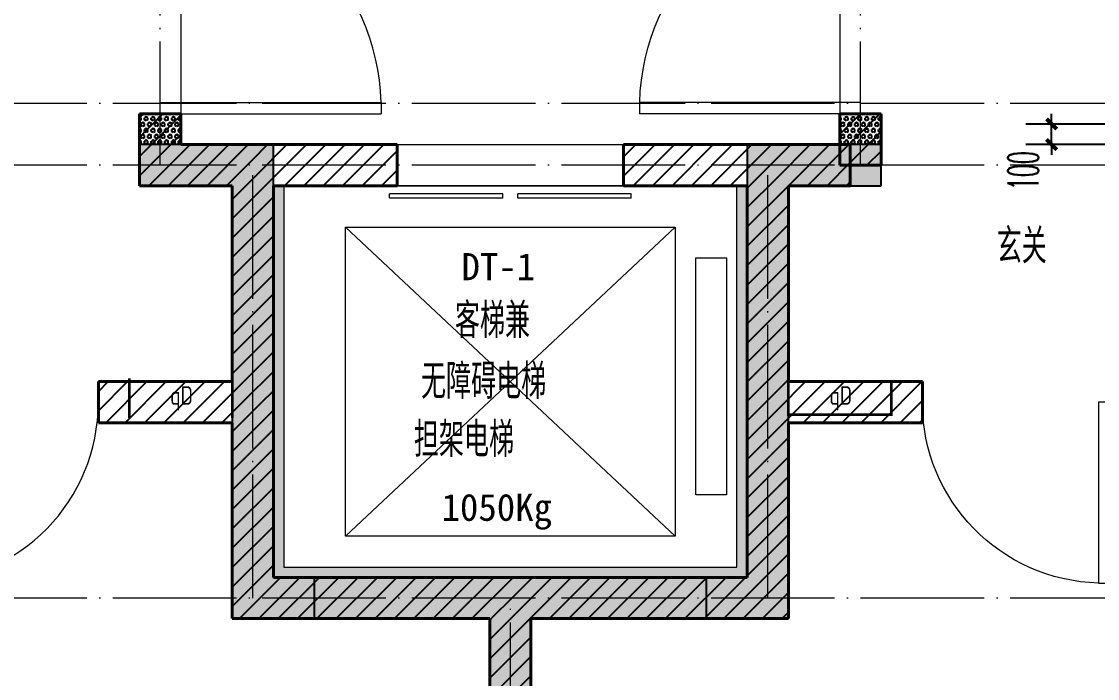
# Model space of a CAD drawing. Extents: x 27938 to 1042331, y -235042 to 1535213.
# Drawn here: x 692244 to 697467, y 138192 to 141380 of the extents above; entities that cross this region are included whole.
import ezdxf

# ---------------------------------------------------------------- set-up
doc = ezdxf.new("R2010")
doc.units = 0
doc.header["$LTSCALE"] = 1000
doc.header["$MEASUREMENT"] = 0
doc.linetypes.add('DOTE', pattern=[2.4200000000000004, 2, -0.2, 0.02, -0.2])
for name, color, linetype in [('$RECOVER_210609100354-5', 7, 'Continuous'), ('3.5方案汇报，与郭总、侯月琴确定户型_t8$0$2020.03.04 -1安徽标准化洋房户型(UA）_t8_t8$0$看线', 154, 'Continuous'), ('COLUMN', 9, 'Continuous'), ('PUB_TEXT', 4, 'Continuous'), ('TWT_DIM', 3, 'Continuous'), ('保温', 6, 'Continuous')]:
    doc.layers.add(name, color=color, linetype=linetype)
for name, color, linetype, lineweight in [('3.5方案汇报，与郭总、侯月琴确定户型_t8$0$STAIR', 2, 'Continuous', 18), ('DOTE', 19, 'DOTE', 9), ('EQUIP-消防', 3, 'Continuous', 20), ('PUB_HATCH', 8, 'Continuous', 9), ('WALL', 9, 'Continuous', 40), ('WINDOW', 8, 'Continuous', 15), ('填充', 251, 'Continuous', 5)]:
    doc.layers.add(name, color=color, linetype=linetype, lineweight=lineweight)
doc.styles.add('_TCH_DIM_T3', font='SIMPLEX.shx', dxfattribs={"width": 0.4941176470588236, "bigfont": 'GBCBIG.shx'})
doc.styles.get("Standard").update_dxf_attribs({"font": 'gbenor.shx', "bigfont": 'gbcbig.shx'})
doc.styles.add('房间名称', font='TSSDENG', dxfattribs={"width": 0.8, "bigfont": 'HZTXT'})
doc.styles.add('黑体', font='simhei.ttf')
doc.dimstyles.new('_TWT_ARCH&&50', dxfattribs={"dimtxt": 148.75, "dimasz": 50, "dimexe": 125, "dimexo": 150, "dimgap": 63.12500000000001, "dimtad": 1, "dimdec": 0, "dimzin": 0, "dimdsep": 46, "dimtxsty": '_TCH_DIM_T3', "dimblk": 'ARCHTICK', "dimcen": 0.09, "dimclrt": 7, "dimazin": 2, "dimtfac": 1, "dimtdec": 0, "dimtix": 1, "dimtmove": 2, "dimatfit": 3, "dimfxl": 1, "dimtolj": 1, "dimtzin": 0, "dimarcsym": 0})
pattern_1 = [(90, (0, 0), (-16.49778, 1.010197673501861e-15), [9.525, -19.05]), (210, (0, 0), (8.248889999999996, -14.28749658604684), [9.525, -19.05]), (150, (5.83238038093927e-16, 9.525), (-8.248890000000003, -14.28749658604684), [9.525, -19.05])]
pattern_2 = [(45, (0, 47.75), (-47.02260094890541, 47.02260094890542), [])]

# ---------------------------------------------------------------- blocks, each defined once
blk = doc.blocks.new('GFDGDGRDGRDG')
at = {"layer": 'DOTE', "linetype": 'DOTE', "ltscale": 0.3}
for p, q in [((586093.6727573578, 368458.3321396253), (586093.6727573579, 370358.3317887947)), ((589493.6727573576, 368458.3321396253), (589493.6727573575, 370358.3317887947)), ((626393.6739016925, 368758.3321396255), (573593.6739016977, 368758.3321396253)), ((626393.6739016925, 368458.3321396253), (573593.6739016977, 368458.3321396253)), ((586543.6727573578, 366358.3321396253), (586543.6727573579, 368458.3321396253)), ((589043.6727573577, 366358.3321396253), (589043.6727573577, 368458.3321396253)), ((626393.6739016924, 366358.3321396253), (573593.6739016977, 366358.3321396253)), ((587793.6727573577, 360558.3317887957), (587793.6727573578, 366358.3321396254))]:
    blk.add_line(p, q, dxfattribs=at)
blk = doc.blocks.new('HFHFHFHFTF')
at = {"layer": 'PUB_HATCH'}
for points in [[(547366.5747184816, 370823.7207051624), (546716.5799266086, 370823.7204600016), (546716.5799266086, 370623.7204600016), (547166.5747184816, 370623.7207051624), (547166.5747172923, 368523.7246104958), (547566.5747172923, 368523.7246104958), (547566.5747172923, 368723.7246104958), (547366.5747174243, 368723.7246104958)], [(549666.5803951984, 370823.7207051624), (549666.5803962557, 368723.7246104958), (549466.5803963877, 368723.7246104958), (549466.5803963877, 368523.7246104958), (549866.5803963877, 368523.7246104958), (549866.5803951984, 370623.7207051624), (550316.5751870715, 370623.7204600016), (550316.5751870715, 370823.7204600016)]]:
    blk.add_hatch(color=256, dxfattribs=at).paths.add_polyline_path(points)
at = {"layer": 'COLUMN', "color": 8}
for p, q in [((547366.5747184816, 370823.7207051624), (546716.5799266086, 370823.7204600016)), ((546716.5799266086, 370823.7204600016), (546716.5799266086, 370623.7204600016)), ((547366.5747174243, 368723.7246104958), (547366.5747184816, 370823.7207051624)), ((549666.5803951984, 370823.7207051624), (549666.5803962557, 368723.7246104958)), ((550316.5751870715, 370823.7204600016), (549666.5803951984, 370823.7207051624)), ((550316.5751870715, 370623.7204600016), (550316.5751870715, 370823.7204600016)), ((546716.5799266086, 370623.7204600016), (547166.5747184816, 370623.7207051624)), ((547166.5747184816, 370623.7207051624), (547166.5747172923, 368523.7246104958)), ((549866.5803963877, 368523.7246104958), (549866.5803951984, 370623.7207051624)), ((549866.5803951984, 370623.7207051624), (550316.5751870715, 370623.7204600016)), ((547566.5747172923, 368723.7246104958), (547366.5747174243, 368723.7246104958)), ((547566.5747172923, 368523.7246104958), (547566.5747172923, 368723.7246104958)), ((549666.5803962557, 368723.7246104958), (549466.5803963877, 368723.7246104958)), ((549466.5803963877, 368723.7246104958), (549466.5803963877, 368523.7246104958)), ((547166.5747172923, 368523.7246104958), (547566.5747172923, 368523.7246104958)), ((549466.5803963877, 368523.7246104958), (549866.5803963877, 368523.7246104958))]:
    blk.add_line(p, q, dxfattribs=at)
blk = doc.blocks.new('VDVDVDCZSCCS')
at = {"layer": '保温', "linetype": 'Continuous', "ltscale": 10}
h = blk.add_hatch(dxfattribs=at)
h.set_pattern_fill('HEX', color=251, scale=10, angle=90, style=0)
h.set_pattern_definition(pattern_1)
h.paths.add_polyline_path([(546716.6777758279, 370823.7204600016), (546916.6777595185, 370823.7204599889), (546916.5739644961, 370973.7260572037), (546716.5739808055, 370973.7262538486)])
h = blk.add_hatch(dxfattribs=at)
h.set_pattern_fill('HEX', color=251, scale=10, angle=90, style=0)
h.set_pattern_definition(pattern_1)
h.paths.add_polyline_path([(550316.4239572502, 370823.7662111802), (550116.4239736242, 370823.7611273452), (550116.5239556374, 370973.76672715), (550316.5239392584, 370973.7720076172)])
h = blk.add_hatch(dxfattribs=at)
h.set_pattern_fill('HEX', color=251, scale=10, angle=90, style=0)
h.set_pattern_definition(pattern_1)
h.paths.add_polyline_path([(549466.5778929805, 368523.7248067016), (549466.5778515742, 368723.7248036918), (547566.5772535016, 368723.7248037361), (547566.577294908, 368523.7248067458)])
h = blk.add_hatch(dxfattribs=at)
h.set_pattern_fill('HEX', color=251, scale=10, angle=90, style=0)
h.set_pattern_definition(pattern_1)
h.paths.add_polyline_path([(548416.6765335839, 364923.7247940315), (548616.6765172745, 364923.7247940188), (548616.6764863663, 368523.7247068925), (548416.6765026756, 368523.7249035374)])
blk = doc.blocks.new('GDGRDGDRGDFD')
at = {"layer": 'EQUIP-消防', "color": 0, "const_width": 12.82051282052028}
blk.add_lwpolyline([(136866.5605577994, 335507.811971089), (136366.5605577994, 335507.8119710906), (136366.5605577991, 335347.8119710904), (136866.5605577991, 335347.8119710888)], close=True, dxfattribs=at)
at = {"layer": 'PUB_TEXT', "color": 0, "style": '房间名称', "width": 0.8}
blk.add_text('qD', height=90, dxfattribs=at).set_placement((136565.0499633249, 335395.5346836653))
blk = doc.blocks.new('HGFHGGGDFGRD')
at = {"color": 8}
blk.add_blockref('GDGRDGDRGDFD', (556400.014160394, 34165.91269551835), dxfattribs=at)
at = {"color": 8, "rotation": 359.9985591725983}
blk.add_blockref('GDGRDGDRGDFD', (559591.5669072001, 34169.39107311015), dxfattribs=at)
blk = doc.blocks.new('_ArchTick')
at = {"color": 0, "linetype": 'ByBlock', "const_width": 0.4}
blk.add_lwpolyline([(-0.5, -0.5), (0.5, 0.5)], dxfattribs=at)
blk = doc.blocks.new('*D297')
at = {"layer": 'Defpoints', "color": 0}
for p in [(697244.0077533446, 140882.3646367802), (697716.57755684, 140882.3322346717), (697716.5707002878, 140782.3325857268)]:
    blk.add_point(p, dxfattribs=at)
at = {"layer": 'TWT_DIM', "color": 0, "lineweight": -2}
for p, q in [((697244.0077533446, 140882.3646367802), (697244.0111816326, 140932.3646366626)), ((697566.5775571926, 140882.3425195359), (697119.0077536384, 140882.3732075003)), ((697244.0008967925, 140782.3649878353), (697244.0077533446, 140882.3646367802)), ((697566.5707006404, 140782.342870591), (697119.0008970863, 140782.3735585555)), ((697244.0008967925, 140782.3649878353), (697243.9974685044, 140732.3649879528))]:
    blk.add_line(p, q, dxfattribs=at)
at = {"layer": 'TWT_DIM', "color": 0, "lineweight": -2, "xscale": 50, "yscale": 50, "zscale": 50}
for p, rotation in [((697244.0077533446, 140882.3646367802), 269.9960714712458), ((697244.0008967925, 140782.3649878353), 89.99607147124578)]:
    blk.add_blockref('_ArchTick', p, dxfattribs=dict(at, rotation=rotation))
at = {"layer": 'TWT_DIM', "color": 7, "insert": (697106.4922155692, 140655.758062295), "char_height": 148.75, "attachment_point": 5, "rotation": 89.99607147124583, "style": '_TCH_DIM_T3'}
blk.add_mtext('\\A1;100', dxfattribs=at)
blk = doc.blocks.new('$DorLib2D$00000001')
for p, q in [((0.45, 0.9750000000000001), (0.5000000000000002, 0.9750000000000001)), ((0.45, 0), (0.45, 0.9750000000000001)), ((0.5, 0), (0.5, 0.9750000000000001)), ((0.5, 0), (0.45, 0))]:
    blk.add_line(p, q)
at = {"lineweight": 13}
blk.add_arc((0.475, 0), 0.975, 91.4692835813538, 180, dxfattribs=at)
blk = doc.blocks.new('$DORLIB2D$00000127')
at = {"color": 0}
for points in [[(-0.5333333333328483, 0.7948983154366971), (-0.5333333333328483, 0.690405644187237)], [(-0.03333333333284827, 0.7948983154366971), (-0.5333333333328483, 0.7948983154366971)], [(-0.03333333333284827, 0.7948983154366971), (-0.03333333333284827, 0.690405644187237)], [(0.5333333333328483, 0.7948983154366971), (0.03333333333284827, 0.7948983154366971)], [(0.03333333333284827, 0.7948983154366971), (0.03333333333284827, 0.690405644187237)], [(0.5333333333328483, 0.7948983154366971), (0.5333333333328483, 0.690405644187237)], [(-0.03333333333284827, 0.690405644187237), (-0.5333333333328483, 0.690405644187237)], [(0.5333333333328483, 0.690405644187237), (0.03333333333284827, 0.690405644187237)], [(0.5, 0.4999999999999858), (-0.5, 0.4999999999999858)]]:
    blk.add_lwpolyline(points, dxfattribs=at)

msp = doc.modelspace()

# ---------------------------------------------------------------- hatches: boundary and pattern name
at = {"layer": '$RECOVER_210609100354-5'}
h = msp.add_hatch(dxfattribs=at)
h.set_pattern_fill('普通砖', color=256, scale=50, style=0)
h.set_pattern_definition(pattern_2)
h.paths.add_polyline_path([(693016.5790929452, 140782.3335888177), (693016.5789703277, 140932.3336778883), (692816.5789703326, 140932.3335144039), (692816.579256435, 140582.3335888219)])
h = msp.add_hatch(dxfattribs=at)
h.set_pattern_fill('普通砖', color=256, scale=50, style=0)
h.set_pattern_definition(pattern_2)
h.paths.add_polyline_path([(696416.5759389845, 140682.3321532349), (696416.5761433343, 140932.3335144089), (696216.5761433464, 140932.3336778932), (696216.5759389845, 140682.3323167192)])
h = msp.add_hatch(dxfattribs=at)
h.set_pattern_fill('普通砖', color=256, scale=50, style=0)
h.set_pattern_definition(pattern_2)
h.paths.add_polyline_path([(693016.5790929452, 140782.3335888177), (692816.579256435, 140582.3335888219), (693266.5784109314, 140582.333588822), (693366.5784327886, 140649.000255483), (693366.5784615091, 140782.333588813)])
h = msp.add_hatch(dxfattribs=at)
h.set_pattern_fill('普通砖', color=256, scale=50, style=0)
h.set_pattern_definition(pattern_2)
h.paths.add_polyline_path([(693466.5784259253, 140582.333588814), (694066.5750149154, 140582.3335888147), (694066.5750149154, 140782.3335888128), (693366.5784615091, 140782.333588813), (693366.5784327886, 140649.0002554829)])
h = msp.add_hatch(dxfattribs=at)
h.set_pattern_fill('普通砖', color=256, scale=50, style=0)
h.set_pattern_definition(pattern_2)
h.paths.add_polyline_path([(695866.5806807624, 140782.3335888132), (695166.5750149156, 140782.3335888129), (695166.5750149156, 140582.3335888148), (695766.5806068152, 140582.3335888142), (695866.5806314572, 140649.0002554887)])
h = msp.add_hatch(dxfattribs=at)
h.set_pattern_fill('普通砖', color=256, scale=50, style=0)
h.set_pattern_definition(pattern_2)
h.paths.add_polyline_path([(695866.5806314615, 140649.0002554887), (695966.5806068069, 140582.3335888388), (696266.5797168681, 140582.3335888642), (696266.5797168426, 140782.3335888642), (695866.5806807496, 140782.3335888132)])
h = msp.add_hatch(dxfattribs=at)
h.set_pattern_fill('普通砖', color=256, scale=50, style=0)
h.set_pattern_definition(pattern_2)
h.paths.add_polyline_path([(693333.2446302652, 139532.3325713685), (693466.5779735944, 139532.3325426505), (693466.5784259253, 140582.333588814), (693366.5784327886, 140649.000255483), (693266.5784109314, 140582.333588822), (693266.5780016761, 139632.3325857266)])
h = msp.add_hatch(dxfattribs=at)
h.set_pattern_fill('普通砖', color=256, scale=50, style=0)
h.set_pattern_definition(pattern_2)
h.paths.add_polyline_path([(695866.5806314572, 140649.0002554887), (695766.5806068152, 140582.3335888142), (695766.5798302676, 139532.3326596844), (695899.9131635991, 139532.3326103796), (695966.5799042238, 139632.3325857263), (695966.5806068069, 140582.3335888388)])
h = msp.add_hatch(dxfattribs=at)
h.set_pattern_fill('普通砖', color=256, scale=50, style=0)
h.set_pattern_definition(pattern_2)
h.paths.add_polyline_path([(693266.5780016761, 139632.3325857266), (692616.579456471, 139632.3325857144), (692616.5794564731, 139432.3325857252), (693266.5779155252, 139432.3325857283), (693333.2446302652, 139532.3325713685)])
h = msp.add_hatch(dxfattribs=at)
h.set_pattern_fill('普通砖', color=256, scale=50, style=0)
h.set_pattern_definition(pattern_2)
h.paths.add_polyline_path([(695966.579756306, 139432.332585728), (696616.5756571857, 139432.3325857226), (696616.575657188, 139632.3325857195), (695966.5799042238, 139632.3325857263), (695899.9131635991, 139532.3326103796)])
h = msp.add_hatch(dxfattribs=at)
h.set_pattern_fill('普通砖', color=256, scale=50, style=0)
h.set_pattern_definition(pattern_2)
h.paths.add_polyline_path([(693266.5775062701, 138482.3322459097), (693466.5776074124, 138682.3322458989), (693466.5779735944, 139532.3325426505), (693333.2446302652, 139532.3325713685), (693266.5779155252, 139432.3325857283)])
h = msp.add_hatch(dxfattribs=at)
h.set_pattern_fill('普通砖', color=256, scale=50, style=0)
h.set_pattern_definition(pattern_2)
h.paths.add_polyline_path([(695899.9131635991, 139532.3326103796), (695766.5798302676, 139532.3326596844), (695766.5792016453, 138682.3325585383), (695966.579053724, 138482.3326129172), (695966.579756306, 139432.332585728)])
h = msp.add_hatch(dxfattribs=at)
h.set_pattern_fill('普通砖', color=256, scale=50, style=0)
h.set_pattern_definition(pattern_2)
h.paths.add_polyline_path([(694616.5775679586, 138548.9989215895), (694616.577556844, 138682.3322458581), (693466.5776074124, 138682.3322458989), (693266.5775062701, 138482.3322459097), (694516.5775796123, 138482.3322458624)])
h = msp.add_hatch(dxfattribs=at)
h.set_pattern_fill('普通砖', color=256, scale=50, style=0)
h.set_pattern_definition(pattern_2)
h.paths.add_polyline_path([(695966.579053724, 138482.3326129172), (695766.5792016453, 138682.3325585383), (694616.5775296506, 138682.3322458581), (694616.577577023, 138548.9989215895), (694716.5775946128, 138482.3322730479)])
h = msp.add_hatch(dxfattribs=at)
h.set_pattern_fill('普通砖', color=256, scale=50, style=0)
h.set_pattern_definition(pattern_2)
h.paths.add_polyline_path([(694616.5775679586, 138548.9989215895), (694516.5775796123, 138482.3322458624), (694516.5786693683, 134882.3322346553), (694616.5786869567, 134815.665568006), (694716.5786843688, 134882.3322346583), (694716.5775946128, 138482.3322730479)])
at = {"layer": '填充'}
h = msp.add_hatch(dxfattribs=at)
h.set_pattern_fill('隔热材料02', color=8, scale=100, style=0)
h.set_pattern_definition([(0, (-479591.8181273116, -470056.2982451463), (0, 50), []), (0, (-479591.8181273116, -470039.6317451462), (0, 50), []), (270, (-479548.0766273116, -470031.0004951463), (50, -9.184850993605149e-15), [5.01775, -44.98225]), (270, (-479585.5353773116, -470031.0004951463), (50, -9.184850993605149e-15), [5.01775, -44.98225]), (90, (-479560.0236273116, -470064.9294951463), (-50, 3.061616997868383e-15), [5.01775, -44.98225]), (90, (-479573.5886273118, -470064.9294951463), (-50, 3.061616997868383e-15), [5.01775, -44.98225]), (180, (-479541.7938773116, -470072.9649951463), (-6.123233995736766e-15, -50), [50.02425, 0.02425]), (135, (-479555.7511273116, -470070.4562451462), (2.775557561562891e-15, 49.99987405109137), [4.268000000000001, -66.44274999999999]), (116.56505, (-479508.7691273115, -470067.4382451463), (0.0001128305918363104, 49.99993342107836), [2.804999999999994, -108.9984999999998]), (116.56505, (-479558.7691273115, -470067.4382451463), (0.0001128305918363104, 49.99993342107836), [2.804999999999994, -108.9984999999998]), (153.43495, (-479500.7336273115, -470072.9649951463), (-0.0001128305918057793, 49.99993342107837), [5.609999999999999, -106.1935]), (153.43495, (-479550.7336273115, -470072.9649951463), (-0.0001128305918057793, 49.99993342107837), [5.609999999999999, -106.1935]), (63.43495000000001, (-479510.0236273116, -470059.9117451463), (-0.0001128305918307593, 49.99993342107837), [26.714, -85.0895]), (63.43495000000001, (-479560.0236273116, -470059.9117451463), (-0.0001128305918307593, 49.99993342107837), [26.714, -85.0895]), (116.56505, (-479498.0766273116, -470031.0004951463), (0.0001128305918363104, 49.99993342107836), [2.804999999999994, -108.9984999999998]), (116.56505, (-479548.0766273116, -470031.0004951463), (0.0001128305918363104, 49.99993342107836), [2.804999999999994, -108.9984999999998]), (135, (-479549.3311273117, -470028.4917451462), (2.775557561562891e-15, 49.99987405109137), [4.268000000000001, -66.44274999999999]), (153.43495, (-479502.3491273116, -470025.4737451463), (-0.0001128305918057793, 49.99993342107837), [5.609999999999999, -106.1935]), (153.43495, (-479552.3491273116, -470025.4737451463), (-0.0001128305918057793, 49.99993342107837), [5.609999999999999, -106.1935]), (45, (-479584.2808773116, -470028.4917451462), (0, 49.99987405109137), [4.268000000000001, -66.44274999999999]), (63.43495000000001, (-479535.5353773116, -470031.0004951463), (-0.0001128305918307593, 49.99993342107837), [2.805, -108.9985]), (63.43495000000001, (-479585.5353773116, -470031.0004951463), (-0.0001128305918307593, 49.99993342107837), [2.805, -108.9985]), (26.56505, (-479531.2631273117, -470025.4737451463), (0.0001128305918307593, 49.99993342107837), [5.609999999999999, -106.1935]), (26.56505, (-479581.2631273117, -470025.4737451463), (0.0001128305918307593, 49.99993342107837), [5.609999999999999, -106.1935]), (116.56505, (-479523.5886273118, -470059.9117451463), (0.0001128305918363104, 49.99993342107836), [26.71399999999996, -85.08949999999983]), (116.56505, (-479573.5886273118, -470059.9117451463), (0.0001128305918363104, 49.99993342107836), [26.71399999999996, -85.08949999999983]), (45, (-479577.8608773117, -470070.4562451462), (0, 49.99987405109137), [4.268000000000001, -66.44274999999999]), (63.43495000000001, (-479524.8428773117, -470067.4382451463), (-0.0001128305918307593, 49.99993342107837), [2.805, -108.9985]), (63.43495000000001, (-479574.8428773117, -470067.4382451463), (-0.0001128305918307593, 49.99993342107837), [2.805, -108.9985]), (26.56505, (-479532.8786273116, -470072.9649951463), (0.0001128305918307593, 49.99993342107837), [5.609999999999999, -106.1935]), (26.56505, (-479582.8786273116, -470072.9649951463), (0.0001128305918307593, 49.99993342107837), [5.609999999999999, -106.1935])])
h.paths.add_polyline_path([(695716.5792017211, 140582.3325585678), (695766.5792017211, 140582.3325585661), (695766.5792016533, 138682.332558546), (693466.5792016434, 138682.3325585639), (693466.579201617, 140582.3325585673), (693516.579201617, 140582.3325585665), (693516.5792016428, 138732.332558561), (695716.5792016549, 138732.3325585464)])

# ---------------------------------------------------------------- linework, layer by layer
at = {"layer": '3.5方案汇报，与郭总、侯月琴确定户型_t8$0$STAIR', "color": 8}
for p, q in [((695416.5750149158, 140382.3335888046), (693816.5750149153, 138882.333588806)), ((693816.5750149153, 140382.3335888046), (695416.5750149158, 138882.333588806))]:
    msp.add_line(p, q, dxfattribs=at)
for points in [[(693816.5750149153, 138882.333588806), (693816.5750149153, 140382.3335888046), (695416.5750149158, 140382.3335888046), (695416.5750149158, 138882.333588806)], [(695516.5750149062, 139082.3335889215), (695516.5750149062, 140232.3335889219), (695666.575014909, 140232.3335889219), (695666.575014909, 139082.3335889215)]]:
    msp.add_lwpolyline(points, close=True, dxfattribs=at)
at = {"layer": 'WALL', "color": 8}
for p, q in [((693016.5789703277, 140932.3336778883), (692816.5789703326, 140932.3335144039)), ((692816.5789703326, 140932.3335144039), (692816.579256435, 140582.3335888219)), ((693016.5790929452, 140782.3335888177), (693016.5789703277, 140932.3336778883)), ((696216.5761433464, 140932.3336778932), (696216.5759389845, 140682.3323167192)), ((696416.5761433343, 140932.3335144089), (696216.5761433464, 140932.3336778932)), ((696416.5759389845, 140682.3321532349), (696416.5761433343, 140932.3335144089)), ((693016.5790929452, 140782.3335888177), (693366.5784615091, 140782.333588813)), ((694066.5750149154, 140782.3335888128), (693366.5784615091, 140782.333588813)), ((694066.5750149154, 140582.3335888147), (694066.5750149154, 140782.3335888128)), ((695866.5806807624, 140782.3335888132), (695166.5750149156, 140782.3335888129)), ((695166.5750149156, 140782.3335888129), (695166.5750149156, 140582.3335888148)), ((695866.5806807496, 140782.3335888132), (696266.5797168426, 140782.3335888642)), ((696266.5797168426, 140782.3335888642), (696266.5797168681, 140582.3335888642)), ((696216.5759389845, 140682.3323167192), (696416.5759389845, 140682.3321532349)), ((692816.579256435, 140582.3335888219), (693266.5784109314, 140582.333588822)), ((693266.5780016761, 139632.3325857266), (693266.5784109314, 140582.333588822)), ((693466.5779735944, 139532.3325426505), (693466.5784259253, 140582.333588814)), ((693466.5784259253, 140582.333588814), (694066.5750149154, 140582.3335888147)), ((695166.5750149156, 140582.3335888148), (695766.5806068152, 140582.3335888142)), ((695766.5806068152, 140582.3335888142), (695766.5798302676, 139532.3326596844)), ((695966.5806068069, 140582.3335888388), (695966.5799042238, 139632.3325857263)), ((695966.5806068069, 140582.3335888388), (696266.5797168681, 140582.3335888642)), ((693266.5780016761, 139632.3325857266), (692616.579456471, 139632.3325857144)), ((692616.579456471, 139632.3325857144), (692616.5794564731, 139432.3325857252)), ((696616.575657188, 139632.3325857195), (695966.5799042238, 139632.3325857263)), ((696616.5756571857, 139432.3325857226), (696616.575657188, 139632.3325857195)), ((693466.5776074124, 138682.3322458989), (693466.5779735944, 139532.3325426505)), ((695766.5798302676, 139532.3326596844), (695766.5792016453, 138682.3325585383)), ((692616.5794564731, 139432.3325857252), (693266.5779155252, 139432.3325857283)), ((693266.5775062701, 138482.3322459097), (693266.5779155252, 139432.3325857283)), ((695966.579756306, 139432.332585728), (695966.579053724, 138482.3326129172)), ((695966.579756306, 139432.332585728), (696616.5756571857, 139432.3325857226)), ((694616.577556844, 138682.3322458581), (693466.5776074124, 138682.3322458989)), ((695766.5792016453, 138682.3325585383), (694616.5775296506, 138682.3322458581)), ((694516.5775796123, 138482.3322458624), (693266.5775062701, 138482.3322459097)), ((694516.5775796123, 138482.3322458624), (694516.5786693683, 134882.3322346553)), ((695966.579053724, 138482.3326129172), (694716.5775946128, 138482.3322730479)), ((694716.5775946128, 138482.3322730479), (694716.5786843688, 134882.3322346583))]:
    msp.add_line(p, q, dxfattribs=at)
at = {"layer": 'WINDOW', "color": 8}
for p, q in [((693016.5780711749, 142032.3336778817), (693016.5789703389, 140932.333677882)), ((696216.5770425051, 142032.3336778819), (696216.5761433411, 140932.3336778822)), ((694066.5750149154, 140782.333588813), (695166.5750149154, 140782.3335888131)), ((694066.5750149154, 140582.333588813), (695166.5750149154, 140582.3335888131))]:
    msp.add_line(p, q, dxfattribs=at)
at = {"layer": '填充', "color": 8}
msp.add_lwpolyline([(695716.5792017211, 140582.3325585678), (695766.5792017211, 140582.3325585661), (695766.5792016533, 138682.332558546), (693466.5792016434, 138682.3325585639), (693466.579201617, 140582.3325585673), (693516.579201617, 140582.3325585665), (693516.5792016428, 138732.332558561), (695716.5792016549, 138732.3325585464)], close=True, dxfattribs=at)

# ---------------------------------------------------------------- block references
at = {"color": 8}
for name, p in [('HFHFHFHFTF', (146100.00000034, -230041.3925594417)), ('VDVDVDCZSCCS', (146100, -230041.392559367)), ('HGFHGGGDFGRD', (0, -230041.392559367))]:
    msp.add_blockref(name, p, dxfattribs=at)
at = {"layer": '3.5方案汇报，与郭总、侯月琴确定户型_t8$0$2020.03.04 -1安徽标准化洋房户型(UA）_t8_t8$0$看线', "ltscale": 10}
msp.add_blockref('GFDGDGRDGRDG', (106822.9047994823, -227775.9995538986), dxfattribs=at)
at = {"layer": 'WINDOW', "color": 8}
for name, p, xscale, yscale, zscale, rotation in [('$DorLib2D$00000001', (692916.5785207569, 141482.3335961397), 1100, 1100, 1100, 270.0000468348222), ('$DorLib2D$00000001', (696316.5765929231, 141482.3335961399), 1100, -1100, 1100, 269.9999531651777), ('$DORLIB2D$00000127', (694616.5750149154, 140682.3335888131), 1100, -200, 1100, 5.336080552226635e-12), ('$DorLib2D$00000001', (692166.5794564873, 139532.3325857179), -900, -900, -900, 5.840855992261463e-10), ('$DorLib2D$00000001', (697066.5756571924, 139532.3325857179), -900, 900, -900, 179.9999999994159)]:
    msp.add_blockref(name, p, dxfattribs=dict(at, xscale=xscale, yscale=yscale, zscale=zscale, rotation=rotation))

# ---------------------------------------------------------------- texts
at = {"layer": 'PUB_TEXT', "color": 8}
for s, p in [('玄关', (696977.4190472228, 140205.5004461015)), ('客梯兼', (694347.4542362296, 139844.4143927207)), ('无障碍电梯', (694182.8853283348, 139548.6442248092)), ('担架电梯', (694148.4514878872, 139267.0855098469))]:
    msp.add_text(s, height=168.7943262411347, dxfattribs=at).set_placement(p)
at = {"layer": 'PUB_TEXT', "color": 8, "style": '黑体'}
for s, p in [('DT-1', (694379.4519530414, 140124.5848079452)), ('1050Kg', (694282.4519530414, 138956.9153885345))]:
    msp.add_text(s, height=131.4345991561181, dxfattribs=at).set_placement(p)

# ---------------------------------------------------------------- dimensions: what is measured, and where the dimension line sits
at = {"layer": 'TWT_DIM'}
dim = msp.add_linear_dim(base=(697244.0077533446, 140882.3646367802), p1=(697716.570700288, 140782.3325857268), p2=(697716.5775568401, 140882.3322346717), angle=89.99607147124583, dimstyle='_TWT_ARCH&&50', dxfattribs=at)
dim.commit()
dim.dimension.update_dxf_attribs({"geometry": '*D297', "text_midpoint": (697106.4922155692, 140655.758062295), "dimtype": 129})

doc.saveas('drawing.dxf')
